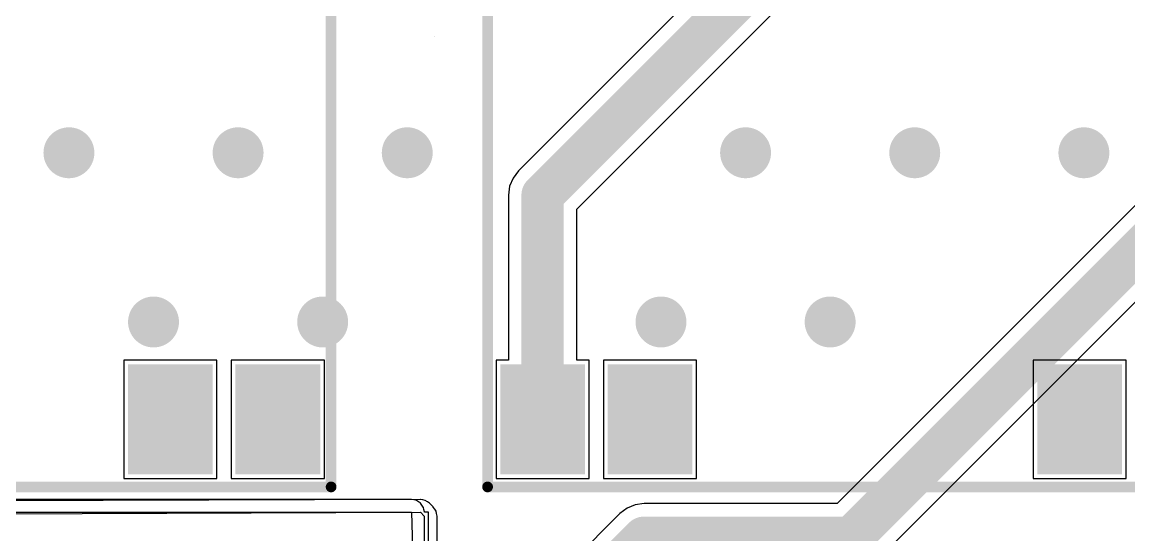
# Model space of a CAD drawing. Header units: millimetres. Extents: x -37 to 96, y -3 to 87.
# Drawn here: x 20.49 to 46.66, y 29.97 to 42.09 of the extents above; entities that cross this region are included whole.
import ezdxf

# ---------------------------------------------------------------- set-up
doc = ezdxf.new("R2010")
doc.units = ezdxf.units.MM
for name, color, linetype in [('BottomLayer', 5, 'Continuous'), ('BottomSolder', 6, 'Continuous'), ('MultiLayer', 9, 'Continuous'), ('TopLayer', 1, 'Continuous'), ('TopOverlay', 2, 'Continuous'), ('TopPaste', 8, 'Continuous'), ('TopSolder', 216, 'Continuous'), ('ViaHoleLayer', 16, 'Continuous')]:
    doc.layers.add(name, color=color, linetype=linetype)

# ---------------------------------------------------------------- blocks, each defined once
blk = doc.blocks.new('TMR1SM_SMD_4')
at = {"layer": 'TopLayer'}
for points in [[(-17.3, 14.34), (-14.9, 14.34), (-17.3, 16.14), (-14.9, 16.14)], [(-1.2, 14.34), (1.2, 14.34), (-1.2, 16.14), (1.2, 16.14)], [(-17.3, 11.8), (-14.9, 11.8), (-17.3, 13.6), (-14.9, 13.6)], [(-1.2, 11.8), (1.2, 11.8), (-1.2, 13.6), (1.2, 13.6)], [(-1.2, 1.64), (1.2, 1.64), (-1.2, 3.44), (1.2, 3.44)], [(-17.3, -0.9), (-14.9, -0.9), (-17.3, 0.9), (-14.9, 0.9)], [(-1.2, -0.9), (1.2, -0.9), (-1.2, 0.9), (1.2, 0.9)]]:
    blk.add_solid(points, dxfattribs=at)
at = {"layer": 'TopOverlay', "const_width": 0.254}
for points in [[(-17.7, -1.3), (-17.7, 16.5)], [(1.6, 16.5), (-17.7, 16.5)], [(1.6, -1.3), (1.6, 16.5)], [(-17.2, -1.3), (-17.7, -1.3)], [(1.6, -1.3), (-17.2, -1.3)]]:
    blk.add_lwpolyline(points, dxfattribs=at)
at = {"layer": 'TopOverlay', "const_width": 0.127}
for points in [[(-17.764, 16.5, 1), (-17.637, 16.5, 1)], [(-17.764, 16.5, 1), (-17.637, 16.5, 1)], [(1.536, 16.5, 1), (1.663, 16.5, 1)], [(1.536, 16.5, 1), (1.663, 16.5, 1)], [(-17.764, -1.3, 1), (-17.637, -1.3, 1)], [(-17.764, -1.3, 1), (-17.637, -1.3, 1)], [(-17.264, -1.3, 1), (-17.137, -1.3, 1)], [(-17.264, -1.3, 1), (-17.137, -1.3, 1)], [(1.536, -1.3, 1), (1.663, -1.3, 1)], [(1.536, -1.3, 1), (1.663, -1.3, 1)]]:
    blk.add_lwpolyline(points, format="xyb", close=True, dxfattribs=at)
at = {"layer": 'TopPaste'}
for points in [[(-17.3, 14.34), (-14.9, 14.34), (-17.3, 16.14), (-14.9, 16.14)], [(-1.2, 14.34), (1.2, 14.34), (-1.2, 16.14), (1.2, 16.14)], [(-17.3, 11.8), (-14.9, 11.8), (-17.3, 13.6), (-14.9, 13.6)], [(-1.2, 11.8), (1.2, 11.8), (-1.2, 13.6), (1.2, 13.6)], [(-1.2, 1.64), (1.2, 1.64), (-1.2, 3.44), (1.2, 3.44)], [(-17.3, -0.9), (-14.9, -0.9), (-17.3, 0.9), (-14.9, 0.9)], [(-1.2, -0.9), (1.2, -0.9), (-1.2, 0.9), (1.2, 0.9)]]:
    blk.add_solid(points, dxfattribs=at)
at = {"layer": 'TopSolder'}
for points in [[(-17.402, 14.238), (-14.798, 14.238), (-17.402, 16.242), (-14.798, 16.242)], [(-1.302, 14.238), (1.302, 14.238), (-1.302, 16.242), (1.302, 16.242)], [(-17.402, 11.698), (-14.798, 11.698), (-17.402, 13.702), (-14.798, 13.702)], [(-1.302, 11.698), (1.302, 11.698), (-1.302, 13.702), (1.302, 13.702)], [(-1.302, 1.538), (1.302, 1.538), (-1.302, 3.542), (1.302, 3.542)], [(-17.402, -1.002), (-14.798, -1.002), (-17.402, 1.002), (-14.798, 1.002)], [(-1.302, -1.002), (1.302, -1.002), (-1.302, 1.002), (1.302, 1.002)]]:
    blk.add_solid(points, dxfattribs=at)
blk = doc.blocks.new('TMR1SM_SMD_28')
at = {"layer": 'TopLayer'}
for points in [[(-17.3, 14.34), (-14.9, 14.34), (-17.3, 16.14), (-14.9, 16.14)], [(-1.2, 14.34), (1.2, 14.34), (-1.2, 16.14), (1.2, 16.14)], [(-17.3, 11.8), (-14.9, 11.8), (-17.3, 13.6), (-14.9, 13.6)], [(-1.2, 11.8), (1.2, 11.8), (-1.2, 13.6), (1.2, 13.6)], [(-1.2, 1.64), (1.2, 1.64), (-1.2, 3.44), (1.2, 3.44)], [(-17.3, -0.9), (-14.9, -0.9), (-17.3, 0.9), (-14.9, 0.9)], [(-1.2, -0.9), (1.2, -0.9), (-1.2, 0.9), (1.2, 0.9)]]:
    blk.add_solid(points, dxfattribs=at)
at = {"layer": 'TopOverlay', "const_width": 0.254}
for points in [[(-17.7, -1.3), (-17.7, 16.5)], [(1.6, 16.5), (-17.7, 16.5)], [(1.6, -1.3), (1.6, 16.5)], [(-17.2, -1.3), (-17.7, -1.3)], [(1.6, -1.3), (-17.2, -1.3)]]:
    blk.add_lwpolyline(points, dxfattribs=at)
at = {"layer": 'TopOverlay', "const_width": 0.127}
for points in [[(-17.764, 16.5, 1), (-17.637, 16.5, 1)], [(-17.764, 16.5, 1), (-17.637, 16.5, 1)], [(1.536, 16.5, 1), (1.663, 16.5, 1)], [(1.536, 16.5, 1), (1.663, 16.5, 1)], [(-17.764, -1.3, 1), (-17.637, -1.3, 1)], [(-17.764, -1.3, 1), (-17.637, -1.3, 1)], [(-17.264, -1.3, 1), (-17.137, -1.3, 1)], [(-17.264, -1.3, 1), (-17.137, -1.3, 1)], [(1.536, -1.3, 1), (1.663, -1.3, 1)], [(1.536, -1.3, 1), (1.663, -1.3, 1)]]:
    blk.add_lwpolyline(points, format="xyb", close=True, dxfattribs=at)
at = {"layer": 'TopPaste'}
for points in [[(-17.3, 14.34), (-14.9, 14.34), (-17.3, 16.14), (-14.9, 16.14)], [(-1.2, 14.34), (1.2, 14.34), (-1.2, 16.14), (1.2, 16.14)], [(-17.3, 11.8), (-14.9, 11.8), (-17.3, 13.6), (-14.9, 13.6)], [(-1.2, 11.8), (1.2, 11.8), (-1.2, 13.6), (1.2, 13.6)], [(-1.2, 1.64), (1.2, 1.64), (-1.2, 3.44), (1.2, 3.44)], [(-17.3, -0.9), (-14.9, -0.9), (-17.3, 0.9), (-14.9, 0.9)], [(-1.2, -0.9), (1.2, -0.9), (-1.2, 0.9), (1.2, 0.9)]]:
    blk.add_solid(points, dxfattribs=at)
at = {"layer": 'TopSolder'}
for points in [[(-17.402, 14.238), (-14.798, 14.238), (-17.402, 16.242), (-14.798, 16.242)], [(-1.302, 14.238), (1.302, 14.238), (-1.302, 16.242), (1.302, 16.242)], [(-17.402, 11.698), (-14.798, 11.698), (-17.402, 13.702), (-14.798, 13.702)], [(-1.302, 11.698), (1.302, 11.698), (-1.302, 13.702), (1.302, 13.702)], [(-1.302, 1.538), (1.302, 1.538), (-1.302, 3.542), (1.302, 3.542)], [(-17.402, -1.002), (-14.798, -1.002), (-17.402, 1.002), (-14.798, 1.002)], [(-1.302, -1.002), (1.302, -1.002), (-1.302, 1.002), (1.302, 1.002)]]:
    blk.add_solid(points, dxfattribs=at)

msp = doc.modelspace()

# ---------------------------------------------------------------- linework, layer by layer
at = {"layer": 'BottomLayer'}
for p, q in [((47.529, 38.471), (39.766, 30.707)), ((40.671, 29.329), (48.671, 37.329)), ((29.7, 30.806), (19, 30.806)), ((29.754, 30.795), (29.7, 30.806)), ((29.809, 30.786), (29.754, 30.795)), ((29.813, 30.783), (29.809, 30.786)), ((29.817, 30.783), (29.813, 30.783)), ((29.863, 30.752), (29.817, 30.783)), ((29.91, 30.723), (29.863, 30.752)), ((29.912, 30.719), (29.91, 30.723)), ((29.916, 30.716), (29.912, 30.719)), ((29.947, 30.67), (29.916, 30.716)), ((29.979, 30.625), (29.947, 30.67)), ((29.98, 30.621), (29.979, 30.625)), ((29.983, 30.617), (29.98, 30.621)), ((34.991, 30.679), (34.797, 30.599)), ((35.2, 30.707), (34.991, 30.679)), ((39.766, 30.707), (35.2, 30.707)), ((18.906, 30.5), (29.7, 30.5)), ((29.7, 30.5), (30, 20.4)), ((29.993, 30.563), (29.983, 30.617)), ((30.006, 30.509), (29.993, 30.563)), ((30.006, 30.5), (30.006, 30.509)), ((30.1, 30.5), (30.006, 30.5)), ((30.1, 27.336), (30.1, 30.5)), ((34.629, 30.471), (32.429, 28.271)), ((34.797, 30.599), (34.629, 30.471))]:
    msp.add_line(p, q, dxfattribs=at)
at = {"layer": 'BottomLayer', "const_width": 0.5}
for points in [[(21.35, 39, 1), (21.85, 39, 1)], [(25.35, 39, 1), (25.85, 39, 1)], [(29.35, 39, 1), (29.85, 39, 1)], [(37.35, 39, 1), (37.85, 39, 1)], [(41.35, 39, 1), (41.85, 39, 1)], [(45.35, 39, 1), (45.85, 39, 1)], [(23.35, 35, 1), (23.85, 35, 1)], [(27.35, 35, 1), (27.85, 35, 1)], [(35.35, 35, 1), (35.85, 35, 1)], [(39.35, 35, 1), (39.85, 35, 1)], [(34.95, 29.9, 1), (35.45, 29.9, 1)], [(34.95, 29.9, 1), (35.45, 29.9, 1)], [(39.85, 29.9, 1), (40.35, 29.9, 1)], [(39.85, 29.9, 1), (40.35, 29.9, 1)]]:
    msp.add_lwpolyline(points, format="xyb", close=True, dxfattribs=at)
at = {"layer": 'BottomLayer', "const_width": 1}
for points in [[(40.1, 29.9), (48.1, 37.9)], [(33, 27.7), (35.2, 29.9)], [(35.2, 29.9), (40.1, 29.9)]]:
    msp.add_lwpolyline(points, dxfattribs=at)
at = {"layer": 'BottomSolder', "const_width": 0.602}
for points in [[(21.299, 39, 1), (21.901, 39, 1)], [(25.299, 39, 1), (25.901, 39, 1)], [(29.299, 39, 1), (29.901, 39, 1)], [(37.299, 39, 1), (37.901, 39, 1)], [(41.299, 39, 1), (41.901, 39, 1)], [(45.299, 39, 1), (45.901, 39, 1)], [(23.299, 35, 1), (23.901, 35, 1)], [(27.299, 35, 1), (27.901, 35, 1)], [(35.299, 35, 1), (35.901, 35, 1)], [(39.299, 35, 1), (39.901, 35, 1)]]:
    msp.add_lwpolyline(points, format="xyb", close=True, dxfattribs=at)
at = {"layer": 'MultiLayer', "const_width": 0.5}
for points in [[(21.35, 39, 1), (21.85, 39, 1)], [(25.35, 39, 1), (25.85, 39, 1)], [(29.35, 39, 1), (29.85, 39, 1)], [(37.35, 39, 1), (37.85, 39, 1)], [(41.35, 39, 1), (41.85, 39, 1)], [(45.35, 39, 1), (45.85, 39, 1)], [(23.35, 35, 1), (23.85, 35, 1)], [(27.35, 35, 1), (27.85, 35, 1)], [(35.35, 35, 1), (35.85, 35, 1)], [(39.35, 35, 1), (39.85, 35, 1)]]:
    msp.add_lwpolyline(points, format="xyb", close=True, dxfattribs=at)
at = {"layer": 'TopLayer'}
for p, q in [((40.593, 46.934), (32.229, 38.571)), ((33.607, 37.666), (41.971, 46.029)), ((30.25, 41.75), (30.25, 41.75)), ((32.229, 38.571), (32.101, 38.403)), ((32.021, 38.209), (31.993, 38)), ((32.101, 38.403), (32.021, 38.209)), ((31.993, 38), (31.993, 34.1)), ((33.607, 34.1), (33.607, 37.666)), ((25.1, 34.1), (22.9, 34.1)), ((22.9, 34.1), (22.9, 31.3)), ((25.1, 31.3), (25.1, 34.1)), ((27.64, 34.1), (25.44, 34.1)), ((25.44, 34.1), (25.44, 31.3)), ((27.64, 31.3), (27.64, 34.1)), ((31.993, 34.1), (31.7, 34.1)), ((31.7, 34.1), (31.7, 31.3)), ((33.9, 34.1), (33.607, 34.1)), ((33.9, 31.3), (33.9, 34.1)), ((36.44, 34.1), (34.24, 34.1)), ((34.24, 34.1), (34.24, 31.3)), ((36.44, 31.3), (36.44, 34.1)), ((46.6, 34.1), (44.4, 34.1)), ((44.4, 34.1), (44.4, 31.3)), ((46.6, 31.3), (46.6, 34.1)), ((22.9, 31.3), (25.1, 31.3)), ((25.44, 31.3), (27.64, 31.3)), ((31.7, 31.3), (33.9, 31.3)), ((34.24, 31.3), (36.44, 31.3)), ((44.4, 31.3), (46.6, 31.3)), ((29.909, 30.806), (19.849, 30.772)), ((29.91, 30.806), (29.909, 30.806)), ((29.909, 30.806), (29.909, 30.806)), ((29.969, 30.794), (29.91, 30.806)), ((30.026, 30.783), (29.969, 30.794)), ((30.027, 30.782), (30.026, 30.783)), ((30.026, 30.783), (30.026, 30.783)), ((30.077, 30.749), (30.027, 30.782)), ((30.126, 30.717), (30.077, 30.749)), ((30.126, 30.716), (30.126, 30.717)), ((30.216, 30.627), (30.126, 30.716)), ((30.126, 30.716), (30.126, 30.716)), ((30.216, 30.626), (30.216, 30.627)), ((30.249, 30.577), (30.216, 30.626)), ((30.216, 30.626), (30.216, 30.626)), ((19.757, 30.466), (29.91, 30.5)), ((29.91, 30.5), (30, 30.41)), ((30, 30.41), (30, 20.25)), ((30.282, 30.528), (30.249, 30.577)), ((30.282, 30.527), (30.282, 30.528)), ((30.283, 30.527), (30.282, 30.527)), ((30.294, 30.469), (30.283, 30.527)), ((30.306, 30.411), (30.294, 30.469)), ((30.306, 30.41), (30.306, 30.411)), ((30.306, 20.556), (30.306, 30.41)), ((30.306, 30.41), (30.306, 30.41))]:
    msp.add_line(p, q, dxfattribs=at)
at = {"layer": 'TopLayer', "const_width": 1}
for points in [[(32.8, 38), (41.4, 46.6)], [(32.8, 32.7), (32.8, 38)]]:
    msp.add_lwpolyline(points, dxfattribs=at)
at = {"layer": 'TopLayer', "const_width": 0.5}
for points in [[(21.35, 39, 1), (21.85, 39, 1)], [(25.35, 39, 1), (25.85, 39, 1)], [(29.35, 39, 1), (29.85, 39, 1)], [(37.35, 39, 1), (37.85, 39, 1)], [(41.35, 39, 1), (41.85, 39, 1)], [(45.35, 39, 1), (45.85, 39, 1)], [(32.55, 38, 1), (33.05, 38, 1)], [(32.55, 38, 1), (33.05, 38, 1)], [(23.35, 35, 1), (23.85, 35, 1)], [(27.35, 35, 1), (27.85, 35, 1)], [(35.35, 35, 1), (35.85, 35, 1)], [(39.35, 35, 1), (39.85, 35, 1)], [(32.55, 32.7, 1), (33.05, 32.7, 1)]]:
    msp.add_lwpolyline(points, format="xyb", close=True, dxfattribs=at)
at = {"layer": 'TopSolder', "const_width": 0.602}
for points in [[(21.299, 39, 1), (21.901, 39, 1)], [(25.299, 39, 1), (25.901, 39, 1)], [(29.299, 39, 1), (29.901, 39, 1)], [(37.299, 39, 1), (37.901, 39, 1)], [(41.299, 39, 1), (41.901, 39, 1)], [(45.299, 39, 1), (45.901, 39, 1)], [(23.299, 35, 1), (23.901, 35, 1)], [(27.299, 35, 1), (27.901, 35, 1)], [(35.299, 35, 1), (35.901, 35, 1)], [(39.299, 35, 1), (39.901, 35, 1)]]:
    msp.add_lwpolyline(points, format="xyb", close=True, dxfattribs=at)
at = {"layer": 'ViaHoleLayer', "const_width": 0.3}
for points in [[(21.45, 39, 1), (21.75, 39, 1)], [(25.45, 39, 1), (25.75, 39, 1)], [(29.45, 39, 1), (29.75, 39, 1)], [(37.45, 39, 1), (37.75, 39, 1)], [(41.45, 39, 1), (41.75, 39, 1)], [(45.45, 39, 1), (45.75, 39, 1)], [(23.45, 35, 1), (23.75, 35, 1)], [(27.45, 35, 1), (27.75, 35, 1)], [(35.45, 35, 1), (35.75, 35, 1)], [(39.45, 35, 1), (39.75, 35, 1)]]:
    msp.add_lwpolyline(points, format="xyb", close=True, dxfattribs=at)

# ---------------------------------------------------------------- block references
at = {"rotation": 270}
for name, p in [('TMR1SM_SMD_28', (11.3, 32.7)), ('TMR1SM_SMD_4', (32.8, 32.7))]:
    msp.add_blockref(name, p, dxfattribs=at)

doc.saveas('drawing.dxf')
